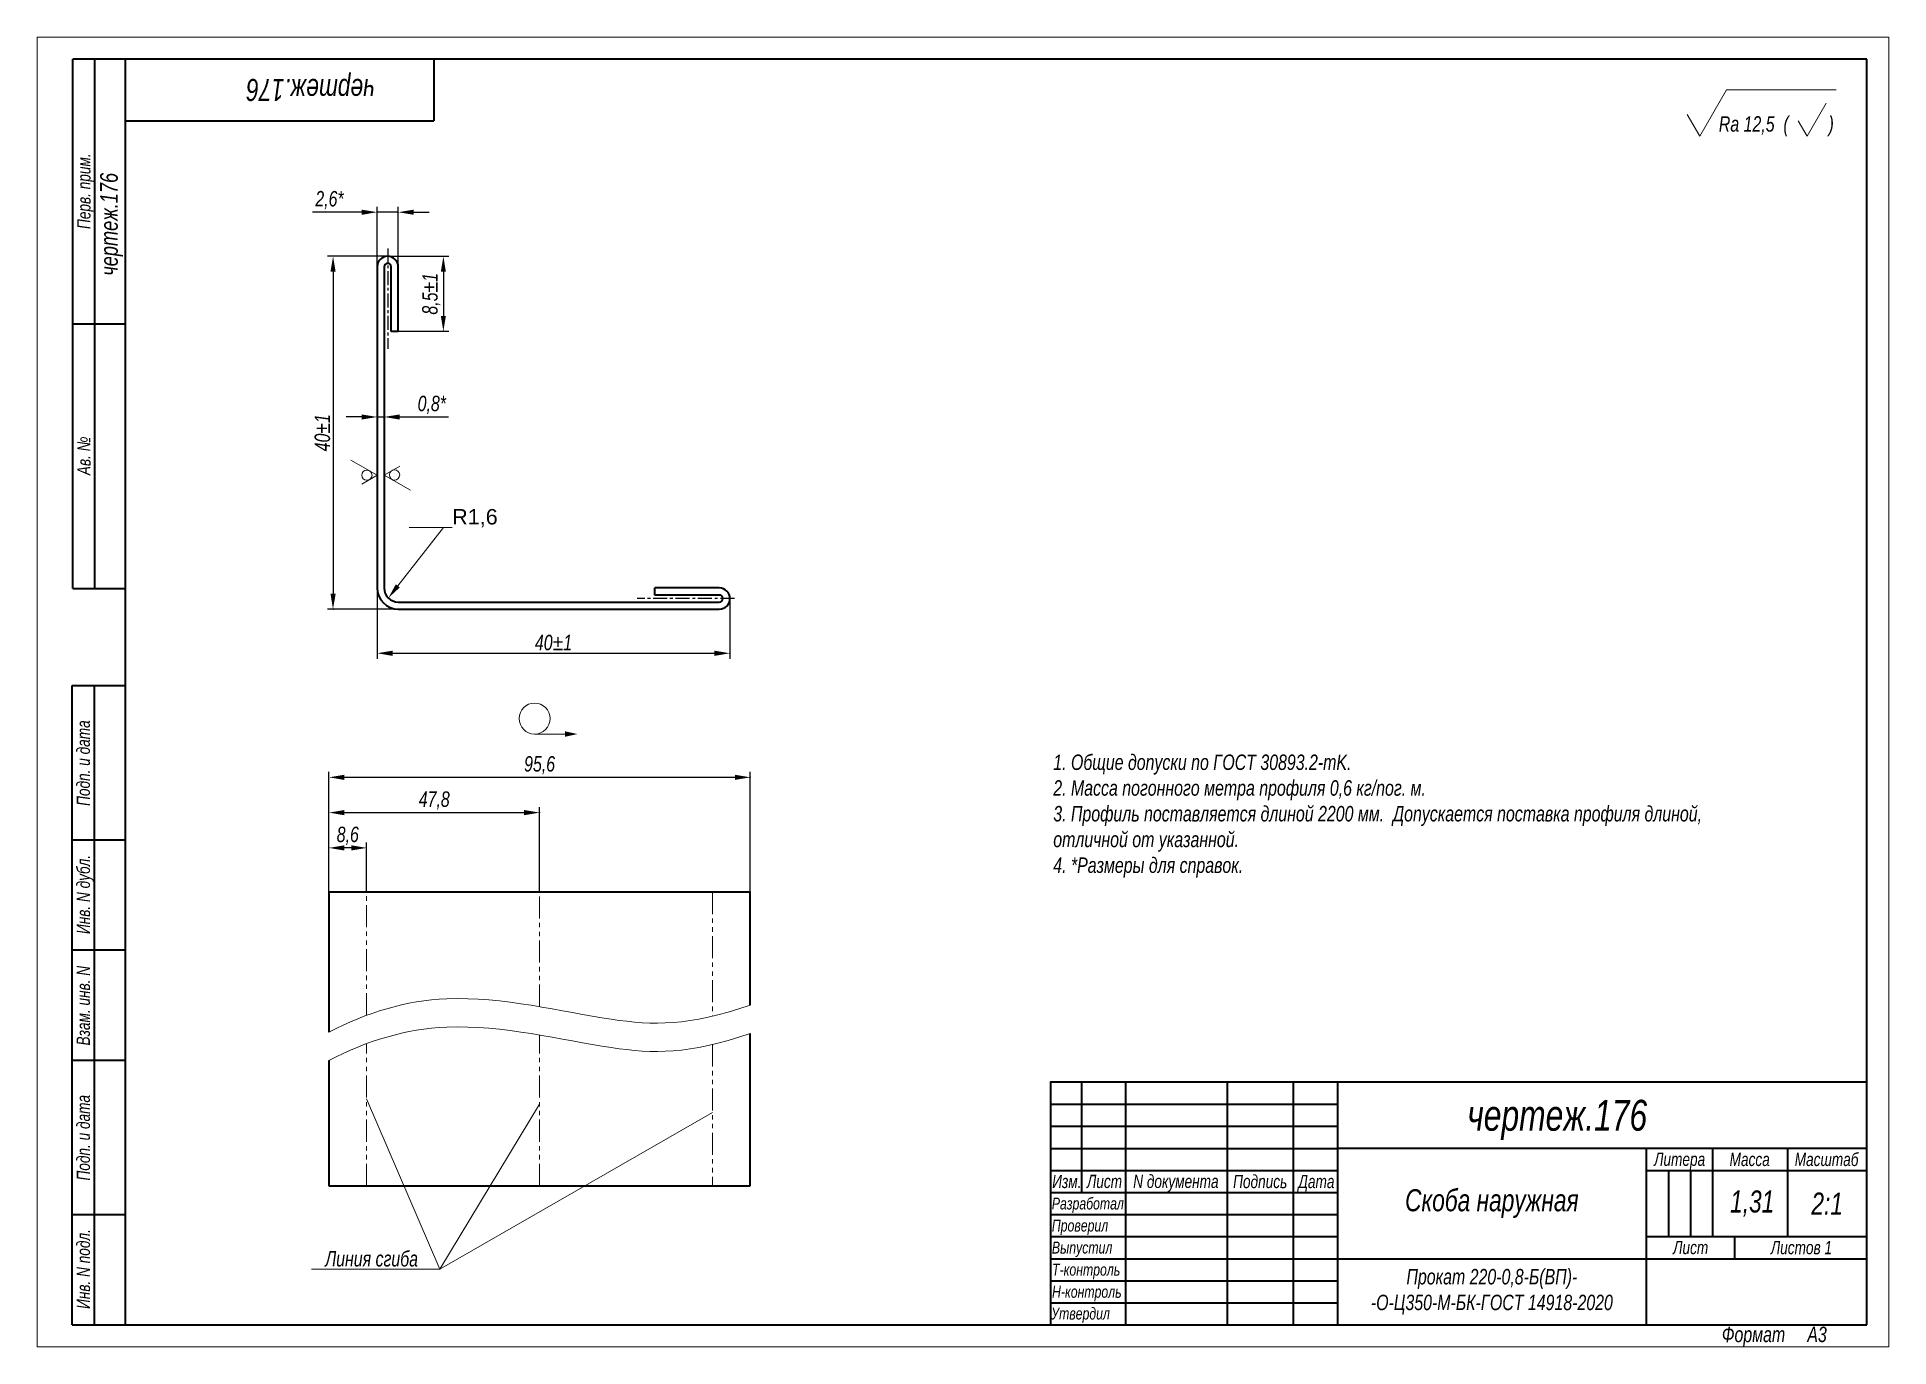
# Model space of a CAD drawing. Header units: millimetres. Extents: x 2559 to 18224, y 702 to 2042.
# Drawn here: x 2559 to 2979, y 702 to 999 of the extents above; entities outside this region: 3.
import ezdxf
from ezdxf import colors
from ezdxf.entities.mleader import LeaderData, LeaderLine
from ezdxf.math import Vec2, Vec3

# ---------------------------------------------------------------- set-up
doc = ezdxf.new("R2010")
doc.units = ezdxf.units.MM
doc.linetypes.add('LT_03', pattern=[10.16, 6.35, -1.27, 1.27, -1.27])
doc.linetypes.add('LT_04', pattern=[20, 10, -2, 2, -2, 2, -2])
doc.layers.add('Layer_01', color=7, linetype='Continuous', plot=False)
for name, color, linetype, lineweight in [('Layer_04', 1, 'Continuous', 15), ('Layer_08', 5, 'Continuous', 13), ('Layer_11', 5, 'LT_04', 15), ('Layer_12', 7, 'Continuous', 35), ('Layer_13', 6, 'Continuous', 13), ('Layer_14', 7, 'Continuous', 40)]:
    doc.layers.add(name, color=color, linetype=linetype, lineweight=lineweight)
doc.layers.add('Layer_06', color=1, linetype='LT_03')
doc.styles.get("Standard").update_dxf_attribs({"font": 'arial.ttf'})
doc.styles.add('Style_01', font='ARIALNI.TTF', dxfattribs={"width": 0.9, "height": 3.5})
doc.dimstyles.new('DimStyle_03', dxfattribs={"dimtxt": 3.5, "dimasz": 3.5, "dimexe": 1.25, "dimexo": 0, "dimtad": 1, "dimdec": 1, "dimlfac": 0.5, "dimtxsty": 'Style_01', "dimcen": 2.5, "dimazin": 3, "dimtfac": 1, "dimtdec": 1, "dimtmove": 0, "dimatfit": 3})
doc.dimstyles.new('DimStyle_05', dxfattribs={"dimtxt": 3.5, "dimasz": 3.5, "dimexe": 1.25, "dimexo": 0, "dimtad": 1, "dimdec": 1, "dimtxsty": 'Style_01', "dimcen": 0, "dimazin": 3, "dimtfac": 1, "dimtdec": 1, "dimtmove": 0, "dimatfit": 3})

# ---------------------------------------------------------------- blocks, each defined once
blk = doc.blocks.new('*D8058')
at = {"layer": 'Layer_01', "color": 0}
for p in [(2637.73, 912.89), (2636.13, 874.12), (2637.73, 874.12)]:
    blk.add_point(p, dxfattribs=at)
at = {"layer": 'Layer_04', "color": 0, "lineweight": -2}
for p, q in [((2632.63, 912.89), (2629.13, 912.89)), ((2636.13, 874.12), (2636.13, 914.14)), ((2636.13, 912.89), (2637.73, 912.89)), ((2637.73, 874.12), (2637.73, 914.14)), ((2641.23, 912.89), (2652.32, 912.89))]:
    blk.add_line(p, q, dxfattribs=at)
at = {"layer": 'Layer_04', "color": 0}
for points in [[(2632.63, 913.47), (2632.63, 912.31), (2636.13, 912.89)], [(2641.23, 913.47), (2641.23, 912.31), (2637.73, 912.89)]]:
    blk.add_solid(points, dxfattribs=at)
at = {"layer": 'Layer_04', "color": 0, "insert": (2648.53, 915.63), "char_height": 3.5, "attachment_point": 5, "style": 'Style_01'}
blk.add_mtext('0,8*', dxfattribs=at)
blk = doc.blocks.new('*D8059')
at = {"layer": 'Layer_01', "color": 0}
for p in [(2636.13, 959.32), (2636.13, 946.92), (2640.93, 932.32)]:
    blk.add_point(p, dxfattribs=at)
at = {"layer": 'Layer_04', "color": 0, "lineweight": -2}
for p, q in [((2632.63, 959.32), (2621.5, 959.32)), ((2636.13, 946.92), (2636.13, 960.57)), ((2640.93, 959.32), (2636.13, 959.32)), ((2640.93, 932.32), (2640.93, 960.57)), ((2644.43, 959.32), (2647.93, 959.32))]:
    blk.add_line(p, q, dxfattribs=at)
at = {"layer": 'Layer_04', "color": 0}
for points in [[(2632.63, 959.9), (2632.63, 958.73), (2636.13, 959.32)], [(2644.43, 959.9), (2644.43, 958.73), (2640.93, 959.32)]]:
    blk.add_solid(points, dxfattribs=at)
at = {"layer": 'Layer_04', "color": 0, "insert": (2625.32, 962.05), "char_height": 3.5, "attachment_point": 5, "style": 'Style_01'}
blk.add_mtext('2,6*', dxfattribs=at)
blk = doc.blocks.new('*D8060')
at = {"layer": 'Layer_01', "color": 0}
for p in [(2638.53, 949.32), (2626.13, 869.32), (2640.93, 869.32)]:
    blk.add_point(p, dxfattribs=at)
at = {"layer": 'Layer_04', "color": 0, "lineweight": -2}
for p, q in [((2638.53, 949.32), (2624.88, 949.32)), ((2626.13, 945.82), (2626.13, 872.82)), ((2640.93, 869.32), (2624.88, 869.32))]:
    blk.add_line(p, q, dxfattribs=at)
at = {"layer": 'Layer_04', "color": 0}
for points in [[(2625.55, 945.82), (2626.72, 945.82), (2626.13, 949.32)], [(2625.55, 872.82), (2626.72, 872.82), (2626.13, 869.32)]]:
    blk.add_solid(points, dxfattribs=at)
at = {"layer": 'Layer_04', "color": 0, "insert": (2623.72, 909.32), "char_height": 3.5, "width": 9.4112, "attachment_point": 5, "rotation": 90, "style": 'Style_01'}
blk.add_mtext('40%%P1', dxfattribs=at)
blk = doc.blocks.new('*D8061')
at = {"layer": 'Layer_01', "color": 0}
for p in [(2636.13, 874.12), (2716.13, 871.72), (2716.13, 859.32)]:
    blk.add_point(p, dxfattribs=at)
at = {"layer": 'Layer_04', "color": 0, "lineweight": -2}
for p, q in [((2636.13, 874.12), (2636.13, 858.07)), ((2716.13, 871.72), (2716.13, 858.07)), ((2639.63, 859.32), (2712.63, 859.32))]:
    blk.add_line(p, q, dxfattribs=at)
at = {"layer": 'Layer_04', "color": 0}
for points in [[(2639.63, 859.9), (2639.63, 858.73), (2636.13, 859.32)], [(2712.63, 859.9), (2712.63, 858.73), (2716.13, 859.32)]]:
    blk.add_solid(points, dxfattribs=at)
at = {"layer": 'Layer_04', "color": 0, "insert": (2676.13, 861.73), "char_height": 3.5, "attachment_point": 5, "style": 'Style_01'}
blk.add_mtext('40%%P1', dxfattribs=at)
blk = doc.blocks.new('*D8062')
at = {"layer": 'Layer_01', "color": 0}
for p in [(2638.53, 949.32), (2639.33, 932.32), (2651.15, 932.32)]:
    blk.add_point(p, dxfattribs=at)
at = {"layer": 'Layer_04', "color": 0, "lineweight": -2}
for p, q in [((2638.53, 949.32), (2652.4, 949.32)), ((2651.15, 945.82), (2651.15, 935.82)), ((2639.33, 932.32), (2652.4, 932.32))]:
    blk.add_line(p, q, dxfattribs=at)
at = {"layer": 'Layer_04', "color": 0}
for points in [[(2650.57, 945.82), (2651.73, 945.82), (2651.15, 949.32)], [(2650.57, 935.82), (2651.73, 935.82), (2651.15, 932.32)]]:
    blk.add_solid(points, dxfattribs=at)
at = {"layer": 'Layer_04', "color": 0, "insert": (2648.42, 940.82), "char_height": 3.5, "attachment_point": 5, "rotation": 90, "style": 'Style_01'}
blk.add_mtext('8,5%%P1', dxfattribs=at)
blk = doc.blocks.new('*D8067')
at = {"layer": 'Layer_01', "color": 0}
for p in [(2720.76, 831.19), (2625.19, 805.19), (2720.76, 805.19)]:
    blk.add_point(p, dxfattribs=at)
at = {"layer": 'Layer_04', "color": 0, "lineweight": -2}
for p, q in [((2625.19, 805.19), (2625.19, 832.44)), ((2720.76, 805.19), (2720.76, 832.44)), ((2628.69, 831.19), (2717.26, 831.19))]:
    blk.add_line(p, q, dxfattribs=at)
at = {"layer": 'Layer_04', "color": 0}
for points in [[(2628.69, 831.77), (2628.69, 830.6), (2625.19, 831.19)], [(2717.26, 831.77), (2717.26, 830.6), (2720.76, 831.19)]]:
    blk.add_solid(points, dxfattribs=at)
at = {"layer": 'Layer_04', "color": 0, "insert": (2672.97, 833.92), "char_height": 3.5, "attachment_point": 5, "style": 'Style_01'}
blk.add_mtext('\\A1;95,6', dxfattribs=at)
blk = doc.blocks.new('*D8068')
at = {"layer": 'Layer_01', "color": 0}
for p in [(2625.19, 815.19), (2625.19, 805.19), (2633.75, 805.19)]:
    blk.add_point(p, dxfattribs=at)
at = {"layer": 'Layer_04', "color": 0, "lineweight": -2}
for p, q in [((2625.19, 805.19), (2625.19, 816.44)), ((2630.25, 815.19), (2628.69, 815.19)), ((2633.75, 805.19), (2633.75, 816.44))]:
    blk.add_line(p, q, dxfattribs=at)
at = {"layer": 'Layer_04', "color": 0}
for points in [[(2628.69, 815.77), (2628.69, 814.6), (2625.19, 815.19)], [(2630.25, 815.77), (2630.25, 814.6), (2633.75, 815.19)]]:
    blk.add_solid(points, dxfattribs=at)
at = {"layer": 'Layer_04', "color": 0, "insert": (2629.47, 817.92), "char_height": 3.5, "attachment_point": 5, "style": 'Style_01'}
blk.add_mtext('\\A1;8,6', dxfattribs=at)
blk = doc.blocks.new('*D8069')
at = {"layer": 'Layer_01', "color": 0}
for p in [(2672.97, 823.19), (2625.19, 805.19), (2672.97, 805.19)]:
    blk.add_point(p, dxfattribs=at)
at = {"layer": 'Layer_04', "color": 0, "lineweight": -2}
for p, q in [((2625.19, 805.19), (2625.19, 824.44)), ((2672.97, 805.19), (2672.97, 824.44)), ((2628.69, 823.19), (2669.47, 823.19))]:
    blk.add_line(p, q, dxfattribs=at)
at = {"layer": 'Layer_04', "color": 0}
for points in [[(2628.69, 823.77), (2628.69, 822.6), (2625.19, 823.19)], [(2669.47, 823.77), (2669.47, 822.6), (2672.97, 823.19)]]:
    blk.add_solid(points, dxfattribs=at)
at = {"layer": 'Layer_04', "color": 0, "insert": (2649.08, 825.92), "char_height": 3.5, "attachment_point": 5, "style": 'Style_01'}
blk.add_mtext('\\A1;47,8', dxfattribs=at)

msp = doc.modelspace()

# ---------------------------------------------------------------- linework, layer by layer
at = {"layer": 'Layer_06', "ltscale": 0.5}
for p, q in [((2638.53, 951.07), (2638.53, 928.35)), ((2717.15, 871.72), (2695.13, 871.72))]:
    msp.add_line(p, q, dxfattribs=at)
at = {"layer": 'Layer_11', "ltscale": 0.5}
for p, q in [((2633.75, 777.22), (2633.75, 805.19)), ((2672.97, 779.19), (2672.97, 805.19)), ((2712.2, 805.19), (2712.2, 777.05)), ((2633.75, 738.57), (2633.75, 770.79)), ((2672.97, 738.57), (2672.97, 772.76)), ((2712.2, 770.62), (2712.2, 738.57))]:
    msp.add_line(p, q, dxfattribs=at)
at = {"layer": 'Layer_12', "lineweight": 13, "ltscale": 0.303109}
msp.add_line((2936.07, 976.54), (2942.13, 987.04), dxfattribs=at)
at = {"layer": 'Layer_12', "lineweight": 13}
msp.add_line((2942.13, 987.04), (2967, 987.04), dxfattribs=at)
at = {"layer": 'Layer_12', "lineweight": 13, "ltscale": 0.216506}
msp.add_line((2960.43, 976.54), (2964.76, 984.04), dxfattribs=at)
at = {"layer": 'Layer_12', "lineweight": 13, "ltscale": 0.141451}
msp.add_line((2936.07, 976.54), (2933.24, 981.44), dxfattribs=at)
at = {"layer": 'Layer_12', "lineweight": 13, "ltscale": 0.101036}
msp.add_line((2960.43, 976.54), (2958.41, 980.04), dxfattribs=at)
at = {"layer": 'Layer_12'}
for p, q in [((2636.13, 946.92), (2636.13, 874.12)), ((2637.73, 946.92), (2637.73, 874.12)), ((2639.33, 932.32), (2639.33, 946.92)), ((2640.93, 932.32), (2640.93, 946.92)), ((2639.33, 932.32), (2640.93, 932.32)), ((2713.73, 874.12), (2699.13, 874.12)), ((2699.13, 872.52), (2699.13, 874.12)), ((2640.93, 870.92), (2713.73, 870.92)), ((2713.73, 872.52), (2699.13, 872.52)), ((2640.93, 869.32), (2713.73, 869.32)), ((2625.19, 805.19), (2625.19, 773.4)), ((2625.19, 805.19), (2720.76, 805.19)), ((2720.76, 779.54), (2720.76, 805.19)), ((2720.76, 738.57), (2720.76, 773.12)), ((2625.19, 766.98), (2625.19, 738.57)), ((2625.19, 738.57), (2720.76, 738.57))]:
    msp.add_line(p, q, dxfattribs=at)
for centre, radius, start, end in [((2638.53, 946.92), 2.4, 0, 180), ((2638.53, 946.92), 0.8, 0, 180), ((2640.93, 874.12), 4.8, 180, 270), ((2640.93, 874.12), 3.2, 180, 270), ((2713.73, 871.72), 2.4, 270, 90), ((2713.73, 871.72), 0.8, 270, 90)]:
    msp.add_arc(centre, radius, start, end, dxfattribs=at)
at = {"layer": 'Layer_13'}
for p, q in [((2559, 999.04), (2559, 702.04)), ((2979, 999.04), (2559, 999.04)), ((2979, 702.04), (2979, 999.04)), ((2636.13, 899.73), (2630.17, 903.08)), ((2636.13, 899.73), (2632.65, 897.66)), ((2637.73, 899.73), (2641.24, 901.77)), ((2637.73, 899.73), (2643.7, 896.31)), ((2671.85, 841.01), (2678.75, 841)), ((2633.75, 758.28), (2650.33, 719.65)), ((2672.97, 757.08), (2650.33, 719.65)), ((2712.2, 755.18), (2650.33, 719.65)), ((2621.26, 719.65), (2650.33, 719.65)), ((2559, 702.04), (2979, 702.04))]:
    msp.add_line(p, q, dxfattribs=at)
for centre, radius in [((2633.8, 899.7), 1.17), ((2640.07, 899.74), 1.17), ((2671.85, 844.52), 3.51)]:
    msp.add_circle(centre, radius, dxfattribs=at)
for points in [[(2625.19, 773.4), (2633.91, 777.92), (2654.23, 784.12), (2689.82, 775.04), (2706.59, 774.75), (2720.76, 779.54)], [(2625.19, 766.98), (2633.91, 771.5), (2654.23, 777.69), (2689.82, 768.62), (2706.59, 768.33), (2720.76, 773.12)]]:
    msp.add_open_spline(points, degree=3, knots=[24.006179, 24.006179, 24.006179, 24.006179, 52.269231, 90.072363, 122.631056, 122.631056, 122.631056, 122.631056], dxfattribs=at)
msp.add_solid([(2678.75, 840.39), (2681.57, 841), (2678.75, 841.62)], dxfattribs=at)
at = {"layer": 'Layer_14', "linetype": 'Continuous'}
for p, q in [((2974, 994.04), (2567.12, 994.04)), ((2567.12, 874.04), (2567.12, 994.04)), ((2572.12, 874.04), (2572.12, 994.04)), ((2579, 994.04), (2579, 707.04)), ((2649, 994.04), (2649, 980.04)), ((2974, 707.04), (2974, 994.04)), ((2579, 980.04), (2649, 980.04)), ((2567.12, 934.04), (2579, 934.04)), ((2567.12, 874.04), (2579, 874.04)), ((2567, 707.04), (2567, 852.04)), ((2567, 852.04), (2579, 852.04)), ((2572, 707.04), (2572, 852.04)), ((2567, 817.04), (2579, 817.04)), ((2567, 792.04), (2579, 792.04)), ((2567, 767.04), (2579, 767.04)), ((2788.88, 757.07), (2853.92, 757.07)), ((2788.88, 752.07), (2853.92, 752.07)), ((2788.88, 747.06), (2853.92, 747.06)), ((2928.97, 742.06), (2928.97, 727.05)), ((2933.97, 742.06), (2933.97, 727.05)), ((2567, 732.04), (2579, 732.04)), ((2788.88, 732.05), (2853.92, 732.05)), ((2788.88, 727.05), (2853.92, 727.05)), ((2788.88, 722.05), (2853.92, 722.05)), ((2788.88, 717.04), (2853.92, 717.04)), ((2788.88, 712.04), (2853.92, 712.04)), ((2567, 707.04), (2579, 707.04)), ((2579, 707.04), (2974, 707.04))]:
    msp.add_line(p, q, dxfattribs=at)
for points in [[(2974, 762.07), (2788.88, 762.07), (2788.88, 707.04)], [(2795.88, 762.07), (2795.88, 737.06)], [(2805.89, 762.07), (2805.89, 707.04)], [(2828.9, 762.07), (2828.9, 707.04)], [(2843.91, 762.07), (2843.91, 707.04)], [(2853.92, 762.07), (2853.92, 707.04)], [(2974, 747.06), (2853.92, 747.06)], [(2923.97, 747.06), (2923.97, 707.04)], [(2938.98, 747.06), (2938.98, 727.05)], [(2955.99, 747.06), (2955.99, 727.05)], [(2955.99, 747.06), (2955.99, 727.05)], [(2788.88, 742.06), (2853.92, 742.06)], [(2923.97, 742.06), (2974, 742.06)], [(2788.88, 737.06), (2853.92, 737.06)], [(2923.97, 727.05), (2974, 727.05)], [(2943.98, 727.05), (2943.98, 722.05)], [(2853.92, 722.05), (2974, 722.05)]]:
    msp.add_lwpolyline(points, dxfattribs=at)

# ---------------------------------------------------------------- texts
at = {"layer": 'Layer_04', "width": 37, "attachment_point": 5, "style": 'Style_01'}
for insert, char_height in [((17332.19, 2042.01), 3.5), ((18224.28, 2042.13), 3.5), ((17783.64, 2040.63), 6)]:
    msp.add_mtext('{\\fCalibri|b0|i0|c204;\\c0;^J', dxfattribs=dict(at, insert=insert, char_height=char_height))
at = {"layer": 'Layer_08', "linetype": 'Continuous', "style": 'Style_01', "width": 0.9}
msp.add_text('чертеж.176', height=5, rotation=180, dxfattribs=at).set_placement((2635.62, 989.54))
for s, height, p in [('Rа 12,5  (         )', 3.5, (2940.42, 977.59)), ('чертеж.176', 7, (2883.37, 751.06)), ('Изм.', 3, (2789.23, 738.06)), ('Лист', 3, (2797.11, 738.07)), ('N документа', 3, (2807.6, 738.08)), ('Подпись', 3, (2830.26, 738.05)), ('Дата', 3, (2845.05, 738.05)), ('Разработал', 2.7, (2789.14, 733.21)), ('Проверил', 2.7, (2789.15, 728.21)), ('Выпустил', 2.7, (2789.16, 723.22)), ('Т-контроль', 2.7, (2789.19, 718.21)), ('Н-контроль', 2.7, (2789.19, 713.2)), ('Утвердил', 2.7, (2789.01, 708.26))]:
    msp.add_text(s, height=height, dxfattribs=at).set_placement(p)
at = {"layer": 'Layer_08', "linetype": 'Continuous', "lineweight": 25, "style": 'Style_01', "width": 0.9}
for s, height, p in [('Перв. прим.', 3, (2571.12, 955.51)), ('чертеж.176', 4, (2577.31, 944.93)), ('Ав. №', 3, (2571.12, 899.7)), ('Подп. и дата', 3, (2570.99, 824.71)), ('Инв. N дубл.', 3, (2571, 795.66)), ('Взам. инв. N', 3, (2570.99, 770.39)), ('Подп. и дата', 3, (2571, 739.77)), ('Инв. N подл.', 3, (2571, 710.66))]:
    msp.add_text(s, height=height, rotation=90, dxfattribs=at).set_placement(p)
for s, p in [('Литера', (2925.74, 743.09)), ('Масса', (2942.86, 743.06)), ('Масштаб', (2957.63, 743.06)), ('Лист ', (2930.05, 723.08)), ('Листов 1', (2952.21, 723.07))]:
    msp.add_text(s, height=3, dxfattribs=at).set_placement(p)
at = {"layer": 'Layer_08', "ltscale": 0.04, "style": 'Style_01', "width": 0.9}
msp.add_text('Линия сгиба', height=3.5, dxfattribs=at).set_placement((2624.37, 720.28))
at = {"layer": 'Layer_08', "insert": (2789.47, 836.36), "char_height": 3.5, "attachment_point": 1, "style": 'Style_01'}
msp.add_mtext_dynamic_manual_height_columns('1. Общие допуски по ГОСТ 30893.2-mK.\\P2. Масса погонного метра профиля 0,6 кг/пог. м.\\P\\pxb0.25,ql;3. Профиль поставляется длиной 2200 мм.  Допускается поставка профиля длиной, отличной от указанной.\\P4. *Размеры для справок.', width=149.6144, gutter_width=70, heights=[66.33], dxfattribs=at)
at = {"layer": 'Layer_08', "linetype": 'Continuous', "attachment_point": 5, "style": 'Style_01'}
for s, insert, char_height, width in [('Скоба наружная', (2888.94, 734.55), 5, 70.0467), ('1,31', (2947.98, 734.55), 5, 18.012), ('2:1', (2964.99, 734.55), 5, 18.012), ('Прокат 220-0,8-Б(ВП)-\\P-О-Ц350-М-БК-ГОСТ 14918-2020', (2888.94, 714.54), 3.5, 70.0467)]:
    msp.add_mtext(s, dxfattribs=dict(at, insert=insert, char_height=char_height, width=width))
at = {"layer": 'Layer_08', "linetype": 'Continuous', "lineweight": 25, "insert": (2941.1, 706.63), "char_height": 3.5, "width": 32.9515, "attachment_point": 1, "style": 'Style_01'}
msp.add_mtext('Формат     А3', dxfattribs=at)

# ---------------------------------------------------------------- dimensions: what is measured, and where the dimension line sits
at = {"layer": 'Layer_04'}
for base, p1, p2, text, picture, middle in [((2636.13, 959.32), (2640.93, 932.32), (2636.13, 946.92), '2,6*', '*D8059', (2625.32, 962.05)), ((2637.73, 912.89), (2636.13, 874.12), (2637.73, 874.12), '<>*', '*D8058', (2648.53, 915.63)), ((2716.13, 859.32), (2636.13, 874.12), (2716.13, 871.72), '<>%%P1', '*D8061', (2676.13, 861.73))]:
    dim = msp.add_linear_dim(base=base, p1=p1, p2=p2, text=text, dimstyle='DimStyle_03', dxfattribs=at)
    dim.commit()
    dim.dimension.update_dxf_attribs({"geometry": picture, "text_midpoint": middle})
for base, p2, picture, middle in [((2626.13, 869.32), (2640.93, 869.32), '*D8060', (2623.72, 909.32)), ((2651.15, 932.32), (2639.33, 932.32), '*D8062', (2648.42, 940.82))]:
    dim = msp.add_linear_dim(base=base, p1=(2638.53, 949.32), p2=p2, angle=90, text='<>%%P1', dimstyle='DimStyle_03', dxfattribs=at)
    dim.commit()
    dim.dimension.update_dxf_attribs({"geometry": picture, "text_midpoint": middle})
for base, p1, p2, picture, middle in [((2720.76, 831.19), (2625.19, 805.19), (2720.76, 805.19), '*D8067', (2672.97, 833.92)), ((2672.97, 823.19), (2625.19, 805.19), (2672.97, 805.19), '*D8069', (2649.08, 825.92)), ((2625.19, 815.19), (2633.75, 805.19), (2625.19, 805.19), '*D8068', (2629.47, 817.92))]:
    dim = msp.add_linear_dim(base=base, p1=p1, p2=p2, dimstyle='DimStyle_05', dxfattribs=at)
    dim.commit()
    dim.dimension.update_dxf_attribs({"geometry": picture, "text_midpoint": middle})

# ---------------------------------------------------------------- leaders
ml = msp.add_multileader_mtext('Standard', dxfattribs=at)
ml.set_content('R1,6', color=256)
ml.set_leader_properties(color=256, linetype='ByLayer', lineweight=-1)
ml.build(insert=Vec2(0, 0))
ml.multileader.update_dxf_attribs({"text_left_attachment_type": 6, "text_right_attachment_type": 6, "dogleg_length": 2, "arrow_head_size": 3.5})
ctx = ml.context
ctx.base_point, ctx.char_height, ctx.arrow_head_size, ctx.landing_gap_size, ctx.plane_origin = Vec3(2653.15, 887.81), 3.5, 3.5, 0, Vec3(2638.67, 871.85)
ctx.left_attachment, ctx.right_attachment = 6, 6
notes = []
notes.append((ctx, [(0, (1, 1, 0), (2651.15, 887.81), (1, 0), 2, [(0, [(2638.67, 871.85)], 0, [])])]))
ctx.mtext.insert, ctx.mtext.flow_direction = Vec3(2653.15, 892.02), 5
for ctx, leaders in notes:
    for number, flags, end, landing, length, lines in leaders:
        leader = LeaderData()
        leader.index, (leader.has_last_leader_line, leader.has_dogleg_vector, leader.attachment_direction) = number, flags
        leader.last_leader_point, leader.dogleg_vector, leader.dogleg_length = Vec3(end), Vec3(landing), length
        for number, points, colour, breaks in lines:
            line = LeaderLine()
            line.index, line.vertices, line.color, line.breaks = number, Vec3.list(points), colors.encode_raw_color(colour), breaks
            leader.lines.append(line)
        ctx.leaders.append(leader)

doc.saveas('drawing.dxf')
